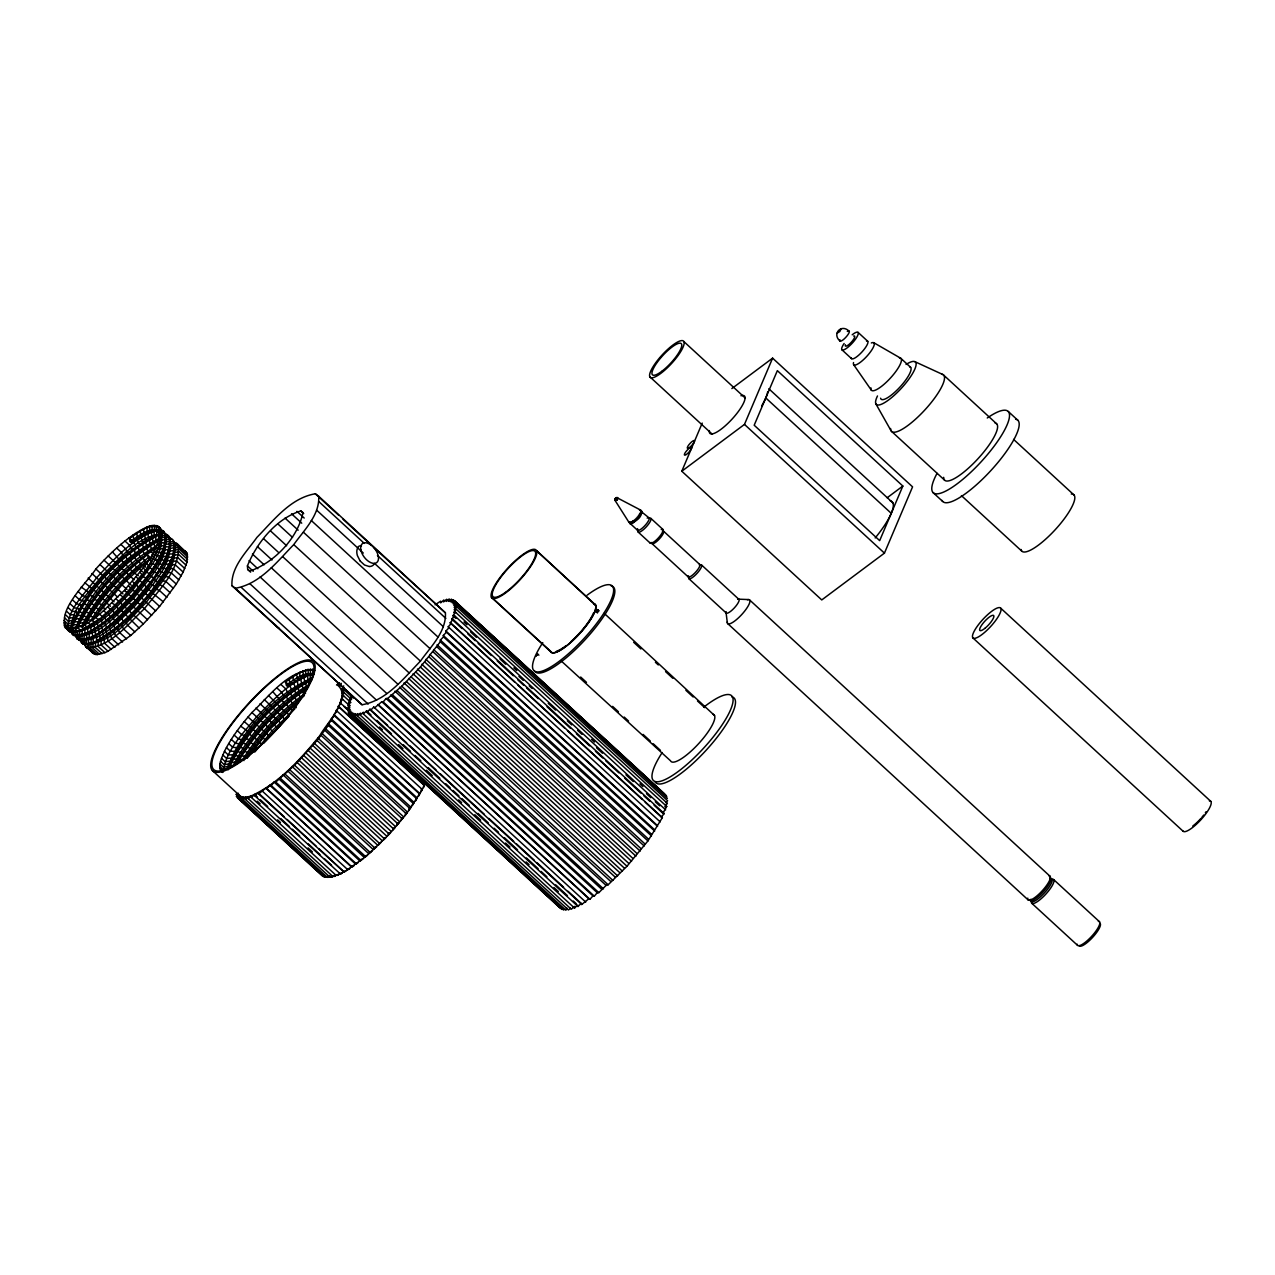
<?xml version="1.0" encoding="UTF-8"?>
<svg xmlns="http://www.w3.org/2000/svg" width="1275" height="1275" viewBox="0 0 1275 1275"><rect width="100%" height="100%" fill="white"/><g stroke="black" fill="none" stroke-linecap="round" stroke-linejoin="round"><path stroke-width="1.5" d="M319.085 848.847L343.772 871.558L341.27 873.614L335.883 875.16L251.43 797.497L251.43 795.823C279.432 782.962 300.693 759.087 319.834 735.611C326.049 723.897 352.585 697.266 337.524 685.089M337.094 875.447L337.094 874.602L332.695 876.323L248.242 798.66L248.513 796.716L251.43 795.823L248.242 798.66M363.359 713.904L363.359 712.231L360.172 715.068L571.312 909.25L574.515 906.413L574.499 908.087L363.359 713.904L366.562 710.908L370.961 714.956M379.01 844.672L379.026 842.95L294.573 765.271L275.751 782.053L274.141 782.117L271.224 785.543L269.87 785.304L266.858 788.699L265.758 788.157L258.666 793.895L344.043 872.116L366.244 856.306L389.305 834.153L406.135 814.279L417.021 797.831L331.357 719.052L334.512 715.801L333.986 714.637L337.078 711.291L336.281 710.414L339.293 707.003L423.762 784.683L423.985 786.468L417.021 797.831M294.573 765.271L317.061 740.472L328.376 725.347L328.408 723.642L331.612 720.487L331.357 719.052M386.086 698.525L387.68 698.461L401.752 686.237L420.383 667.064L440.321 641.755L440.337 640.05L443.541 636.894L443.286 635.46L446.441 632.209L445.915 631.045L449.023 627.698L448.21 626.822L451.223 623.411L662.378 817.61L647.939 840.91L626.997 866.251L608.159 884.77L606.103 885.408L598.836 892.659L597.226 892.707L386.086 698.525L383.169 701.951L381.815 701.712L374.579 707.896L373.75 707.067L370.595 710.303L581.735 904.501L588.843 898.747L589.927 899.289L592.955 895.895L594.309 896.15L597.226 892.707M174.388 542.242L187.106 553.27L187.011 562.148L183.154 572.077L176.301 584.077L159.598 606.422L143.326 623.953L130.703 635.508L108.024 651.222L104.917 652.641L97.952 646.282L98.223 642.552L96.549 640.735L96.677 637.07L95.482 635.97C89.919 638.201 78.333 645.054 75.703 635.842L77.44 639.142M157.463 541.508L157.335 545.174C125.603 564.283 98.558 592.827 81.759 625.898L77.632 625.961C94.159 589.863 124.121 557.605 159.805 539.915L158.61 538.815L159.024 535.038C121.029 554.147 88.421 588.636 71.958 627.89L75.655 627.093L76.851 628.192L78.476 622.885L77.281 621.786L73.169 621.849C89.76 585.623 119.85 553.366 155.662 535.596L155.869 539.755L157.463 541.508C124.105 561.59 95.721 591.632 78.11 626.408M157.813 526.033C165.352 530.99 160.411 541.253 158.435 547.947C152.203 563.215 142.162 576.571 131.596 589.114C114.495 606.31 95.641 630.679 69.695 631.794C50.873 615.172 87.082 583.026 95.848 568.985C108.04 555.422 121.316 542.608 136.632 532.615C142.975 529.348 151.55 522.463 158.69 526.878L157.877 530.639C171.918 547.82 141.748 576.22 132.791 590.213C116.392 606.31 98.956 630.169 74.476 631.683L73.679 635.46C97.49 634.599 114.702 611.586 130.99 596.413C145.079 578.005 166.818 557.828 164.969 532.934L161.272 534.034C152.586 523.467 138.322 536.488 130.05 541.572L131.245 542.672L133.461 542.018L151.199 531.484L152.873 541.062L154.068 542.162L156.984 541.078C123.627 561.143 95.227 591.186 77.632 625.961M160.746 534.161C136.409 536.791 119.515 559.263 102.701 575.009C90.461 590.883 71.559 607.283 71.4 628.591L73.36 630.87L72.5 634.599C80.5 639.843 90.286 631.571 97.522 628.081C110.511 619.618 121.874 608.908 132.281 597.497C145.302 579.95 171.583 555.167 163.997 531.548L160.347 532.695C150.259 527.308 139.469 537.715 131.245 542.672M77.552 636.48L77.695 632.225L76.5 631.125L78.588 630.838L79.783 631.922L79.257 635.731L85.441 634.281L86.636 635.38L86.7 639.588C112.025 630.057 130.847 608.908 147.693 588.572C157.319 573.559 175.552 554.418 168.459 535.643L164.81 536.807C169.942 560.41 146.338 580.97 133.477 598.597C117.969 613.052 101.586 634.902 78.938 635.795L78.62 640.002M96.549 640.735C118.368 628.639 135.947 610.215 151.438 590.931C161.128 576.22 176.667 560.012 173.894 541.142L170.197 542.242C171.631 567.837 149 588.301 134.066 606.9C119.483 619.14 103.052 642.01 82.285 639.078L81.903 643.253L80.166 639.938L80.612 641.564M81.425 642.807C89.457 648.082 99.131 639.604 106.462 636.289C119.436 627.826 130.799 617.132 141.206 605.721C154.243 588.158 180.508 563.375 172.922 539.755L169.926 538.13L171.599 538.751M383.632 840.066L383.743 838.217L299.274 760.538M615.458 500.406C612.08 499.609 621.26 494.174 614.98 500.278C620.813 501.027 614.327 494.429 615.363 500.916L628.989 522.383L637.548 530.32M65.344 627.969C88.214 632.528 108.757 603.744 124.504 590.421C138.146 572.156 163.041 551.613 159.056 526.973M222.647 772.459C216.32 767.04 222.057 757.493 224.448 751.389C231.62 737.157 241.469 724.487 251.908 712.534C269.519 696.023 287.895 670.188 313.857 669.598M630.312 522.033A8.479 2.199 -47.4 0 0 630.137 522.734L630.137 523.292M634.504 521.937L633.803 520.407C622.168 528.503 640.592 520.152 640.942 514.67A8.479 2.199 -47.4 0 0 641.835 512.853L640.48 510L617.291 497.856L615.65 498.127L616.638 500.278L616.08 498.031L617.546 498.031L614.837 499.322M388.206 835.316L388.381 833.324L303.912 755.645M423.459 787.488L423.762 784.683L423.985 786.468M392.668 830.439L392.907 828.32L308.454 750.656M421.212 791.743L421.547 788.97L422.344 789.639M78.11 591.504L82.397 595.489L86.62 597.21L86.859 599.601L91.083 601.306L91.322 603.697L95.561 605.418L95.8 607.808L100.024 609.514L96.82 615.713L100.024 609.514C114.686 590.484 130.974 571.248 151.311 558.434L146.848 554.322C120.472 572.571 97.346 597.991 82.955 626.981L81.759 625.898M72.595 629.691L72.101 626.28L74.014 618.773L72.818 617.674L69.185 618.184L65.455 614.725M75.368 629.292C89.377 590.596 122.288 557.526 158.61 538.815M302.685 670.825L304.47 680.499L305.665 681.599L311.722 679.113C275.272 697.919 242.234 730.973 228.177 769.813L226.982 768.713C241.549 729.714 274.715 694.684 312.694 677.678M397.019 825.483L397.306 823.252L312.853 745.588M418.614 796.206L418.965 793.464L334.512 715.801M157.829 535.245L155.343 535.803L154.148 534.703L154.084 530.496L157.176 530.352L156.634 534.145L157.829 535.245L161.941 535.261M401.195 820.494L401.529 818.152L317.061 740.472M415.682 800.843L416.064 798.166L331.612 720.487M334.034 876.483L334.178 875.511L329.827 877.057L245.358 799.377L245.916 797.194L248.513 796.716L245.358 799.377M360.172 715.068L360.458 713.123L357.303 715.785L568.443 909.968L570.547 908.198M405.179 815.49L405.546 813.052L321.077 735.372M412.447 805.625L412.845 803.027L328.376 725.347M408.94 810.518L409.323 807.999L324.87 730.32M186.086 565.176L177.799 557.605L174.165 558.115L172.97 557.016L174.516 542.927L170.802 543.931L168.507 552.904L169.703 554.003L173.814 553.94C158.642 590.038 130.337 620.861 97.028 641.182M159.487 530.161L158.833 533.954L160.028 535.054M75.926 632.145L75.687 636.384M83.082 644.114L83.401 639.907M173.464 545.254L174.659 546.353L178.357 545.254C180.205 570.148 158.482 590.309 144.378 608.733C128.09 623.905 110.877 646.919 87.067 647.78L87.863 644.002C112.359 642.488 129.779 618.614 146.195 602.517C157.622 586.006 179.122 566.69 173.735 545.015L177.384 543.851L187.106 553.27M614.964 498.892C613.849 502.685 620.463 496.453 615.251 499.003C613.96 500.485 616.08 498.079 617.945 498.238M615.363 500.677C620.989 496.31 612.717 498.302 615.315 500.071M77.823 634.982L76.962 638.695C99.721 642.154 119.946 614.199 135.453 600.525C149.558 582.101 171.28 561.94 169.432 537.046L165.734 538.13L164.539 537.03M159.152 531.595L160.013 527.882C149.43 522.224 138.114 533.141 129.476 538.353L130.05 541.572M357.303 715.785L357.861 713.602L354.769 716.056L565.909 910.254L566.738 907.848M149.095 559.103L147.326 554.768C122.99 573.862 101.108 596.843 85.696 623.794L85.935 620.606L84.74 619.507L81.233 619.682L81.457 616.494L80.261 615.395L76.771 615.57L76.994 612.398L75.799 611.299L72.308 611.474L68.388 607.84M292.692 676.164L293.393 680.085L294.589 681.185L297.171 680.26L297.856 684.197L299.051 685.297L301.649 684.372L303.514 689.393L306.59 688.93C278.603 708.278 254.474 733.794 237.309 763.215L236.815 762.769C252.338 732.057 278.269 706.286 306.924 687.368L305.219 682.252L302.462 683.273L301.267 682.173L300.757 678.141L287.305 686.205L285.042 681.456M187.011 562.148L178.643 554.466L174.962 555.135L173.767 554.035L174.181 550.37L170.483 551.023L168.874 549.382L165.24 549.892L164.045 548.792L166.069 535.149L161.861 535.723L160.666 534.623L160.985 529.268L159.949 528.296M166.212 539.787L165.288 543.134L166.483 544.234L170.675 543.883M175.137 547.995L174.213 551.342L175.408 552.442L179.122 551.661L187.584 559.422M77.504 625.69L76.309 624.591L72.611 625.244L73.026 621.578L71.83 620.479L68.149 621.132L64.531 617.769M247.414 565.909C256.976 542.528 276.213 518.638 300.82 510.924L302.972 512.55C297.824 538.066 274.348 562.626 249.868 571.088L247.701 569.479L247.414 565.909L253.247 571.28M231.938 585.703L235.333 588.253C260.1 584.077 277.073 561.606 293.744 544.632C303.96 530.225 319.754 515.227 318.734 496.31L315.339 493.776C290.588 497.935 273.599 520.407 256.928 537.397C246.728 551.788 230.934 566.785 231.938 585.703L362.02 704.756C386.787 700.597 403.761 678.125 420.431 661.135C430.647 646.728 446.441 631.731 445.421 612.829L318.734 496.31M691.512 448.147L690.859 449.645A5.084 1.323 -47.4 0 1 684.994 455.159A5.084 1.323 -47.4 0 1 687.034 450.362A5.084 1.323 -47.4 0 1 691.512 448.147L691.624 448.051M615.347 499.051L616.431 497.728M242.84 799.648L243.668 797.258L245.916 797.194L242.84 799.648L327.293 877.327L331.596 875.989M354.769 716.056L355.598 713.665L352.601 715.897L563.741 910.079M330.034 877.216L327.293 877.327L329.332 876.037L325.125 877.168L240.656 799.489L241.756 796.875L243.668 797.258L240.656 799.489M72.133 624.798C89.393 587.648 119.866 555.406 155.662 535.596M228.687 768.777C245.932 731.627 276.404 699.385 312.2 679.559M338.433 685.344L339.517 682.731L336.52 684.962M352.601 715.897L353.701 713.283L350.8 715.291L561.94 909.473M617.451 498.461L616.335 497.76M731.85 388.572L772.602 358.147L912.565 486.859L884.436 553.127L821.753 599.935L681.79 471.224L702.222 423.093M681.79 471.224L744.472 424.416L772.602 358.147M902.843 486.046L879.67 540.632L754.194 425.228L777.352 370.642L902.843 486.046L887.161 497.76M325.539 876.515L323.324 876.547L238.871 798.883L240.226 796.078L212.431 770.562M339.963 686.141L341.317 683.352M350.8 715.291L352.155 712.486L349.398 714.239L560.538 908.422M664.403 793.942L453.247 599.76L451.892 602.549L454.665 600.812L665.805 794.994M614.948 499.896C618.056 496.708 613.785 499.816 616.207 500.007M693.759 442.823L694.524 441.23A5.084 1.323 -47.4 0 0 689.934 443.541A5.084 1.323 -47.4 0 0 687.894 448.322A5.084 1.323 -47.4 0 0 693.759 442.823L693.871 442.744M323.93 875.128L324.503 875.734L321.922 875.495L237.469 797.831L238.616 794.118M349.398 714.239L351.007 711.275L348.394 712.757L395.314 755.9M454.665 600.812L453.055 603.76L455.669 602.294L666.809 796.477M85.218 623.347C102.382 593.927 126.528 568.411 154.498 549.063L144.633 554.992L142.864 550.673L140.17 550.896L138.975 549.796L137.923 546.114L135.708 546.784L133.939 542.449L128.998 537.907M236.815 762.769C254.538 732.679 279.257 706.222 308.486 687.066M242.282 801.704L236.465 796.349L238.298 793.241L235.859 794.437M341.891 688.978L343.724 685.886M348.394 712.757L350.227 709.649L347.788 710.844L349.86 707.625L347.613 708.533L349.876 705.218L347.836 705.84L350.306 702.445L348.489 702.78L351.119 699.337L349.541 699.369L352.314 695.911L350.992 695.64M455.669 602.294L453.82 605.386L456.259 604.191L667.399 798.373M93.123 619.937L97.203 613.546L92.836 612.048L92.724 609.45L88.373 607.936L88.262 605.338L83.911 603.84L83.799 601.226L79.433 599.728L75.241 595.823M226.424 747.58L230.44 751.278L233.835 751.294L235.03 752.393L234.903 755.39L239.509 756.489L239.365 759.486L242.776 759.502C259.016 733.587 280.532 710.733 305.602 693.186M244.72 759.358C260.068 735.133 280.197 713.873 303.179 696.74M344.33 687.783L342.258 691.002L344.505 690.094L353.239 698.126M456.259 604.191L454.203 607.41L456.434 606.502L667.59 800.684L666.076 802.899M246.633 757.86L269.503 728.71L298.892 700.963L269.981 729.157L247.111 758.306M344.505 690.094L342.242 693.409L344.282 692.787L351.565 699.481M456.434 606.502L454.171 609.817L456.211 609.195L667.351 803.377L664.897 806.772L666.713 806.453L455.573 612.255L453.757 612.59L456.211 609.195M614.869 498.939L616.048 497.776L617.212 498.429L616.542 499.003M617.164 498.939L617.1 498.047L617.482 499.322M344.282 692.787L341.827 696.182L343.628 695.847L350.912 702.557M99.769 611.474L122.002 584.89L147.278 561.542L145.254 562.052L142.816 557.43L140.792 557.956L138.353 553.334L136.329 553.844L135.134 552.744L134.369 549.668L130.672 548.633L129.907 545.557L124.966 541.014M294.86 708.836L272.165 730.862L254.888 751.947L251.86 751.342L251.621 748.951L247.398 747.23L247.159 744.839L242.441 742.688L242.696 740.727L241.501 739.627L238.473 739.022L234.17 735.069M343.628 695.847L341.015 699.29L342.593 699.258L349.86 705.967M455.876 618.391L452.944 615.697L455.573 612.255M666.713 806.453L662.888 813.307L654.091 805.21M342.593 699.258L339.803 702.716L348.41 709.681M462.012 628.559L451.733 619.124L454.522 615.666L665.662 809.864M263.59 743.293L289.329 715.881L286.763 712.247L284.867 711.785L268.499 695.449M424.432 785.512L338.226 706.43L341.142 702.987M514.686 682.173L450.155 622.837L453.071 619.395L664.211 813.593L661.311 817.02L645.182 802.198M423.89 785.225L425.356 783.488M537.683 654.075L536.137 655.892L537.683 654.075L538.879 655.191M595.696 611.41L597.608 612.653L595.696 611.41L597.226 609.609L599.138 610.852M596.397 611.554L597.927 609.737M596.891 612.526L598.437 610.709L597.226 609.609M435.078 604.812L440.688 601.131L440.688 602.82L443.891 599.967L443.604 601.912L446.76 599.25L446.202 601.433L449.278 598.979L448.449 601.37L451.462 599.138L450.362 601.752L453.247 599.76M340.441 873.997L254.904 795.903L258.108 792.779L284.245 816.813M567.997 891.225L581.193 903.369L577.989 906.493L366.849 712.311L370.037 709.187L387.632 725.363M251.43 797.497L254.633 794.5L257.534 797.162M574.499 908.087L577.718 905.091L577.989 906.493M147.9 558.004C125.699 575.264 105.968 596.11 91.163 620.08L87.768 620.064L87.895 617.068L83.305 615.968L83.433 612.956L78.843 611.857L78.97 608.86L74.38 607.745L70.364 604.031M286.11 685.105C294.238 679.942 303.625 671.415 313.937 674.172M238.871 798.883L241.756 796.875L240.226 796.078L237.469 797.831M236.465 796.349L239.588 795.536M72.372 629.356L75.273 632.065L80.978 630.169L82.174 631.268L82.237 635.492C119.005 617.036 148.537 583.233 164.889 545.732L160.762 545.796L159.566 544.696L161.272 538.496L159.869 537.173M92.565 637.07C126.448 616.064 156.347 584.492 170.197 546.704L166.021 546.927L164.826 545.827L165.734 542.608L161.558 542.815L158.929 540.217M308.662 680.276L311.403 679.336L310.207 678.236L310.144 674.029L287.305 686.205M308.582 680.499C274.651 701.266 244.752 731.898 228.209 768.331L229.102 765.112L227.906 764.012L224.225 764.665L220.591 761.318M615.729 499.194L617.323 498.796M221.515 758.29L225.245 761.717L228.894 761.207L230.09 762.307L229.723 765.829L233.357 765.319C250.155 732.248 277.201 703.704 308.933 684.595L307.259 675.017L297.999 679.161L296.246 674.029M88.103 633.245L85.043 634.408L84.835 630.248L83.64 629.149L77.775 631.38L74.938 628.702M92.565 637.357L89.011 638.074L89.298 634.344L87.624 632.528L87.752 628.862L86.557 627.762L80.58 630.312L77.775 627.683M148.123 532.647L151.199 531.484M158.546 534.592L152.586 536.743M310.144 674.029L304.199 676.18M148.059 532.854L145.143 533.954L143.947 532.854L143.517 528.679M152.522 536.966L149.605 538.066L148.41 536.966L146.625 527.276M88.103 632.958L91.019 631.874L92.214 632.974L93.489 642.186L97.028 641.468L91.178 643.7L91.099 639.476L89.903 638.377L83.72 639.827L84.262 636.034L83.066 634.934L80.978 635.221L82.174 636.321L81.52 640.13L85.441 639.333L86.636 640.433L85.999 644.242L89.903 643.445L91.099 644.544L90.461 648.353L97.267 654.569L104.917 652.641M304.119 676.387L301.203 677.487L300.007 676.387L299.577 672.244M156.682 529.906L153.367 531.133L152.171 530.033L152.028 525.587M102.08 653.677L95.147 647.349L95.561 643.588L94.366 642.488L88.66 644.385L82.604 643.668M159.072 531.739L162.658 530.528L163.997 531.548M617.403 498.302L617.546 498.031M298.892 700.963L296.868 701.473L294.907 697.298L292.405 697.377L290.445 693.202L287.927 693.265L285.983 689.09L281.026 684.563M640.672 511.132L649.087 517.889M226.982 768.713L223.253 769.622L219.81 766.45M371.981 851.27L369.543 851.843L285.09 774.164M367.359 855.334L364.841 855.923L280.373 778.26M362.801 859.127L360.203 859.733L275.751 782.053M376.635 846.967L374.276 847.508L289.823 769.829M157.176 530.352C132.17 538.193 114.128 559.422 96.549 577.766C85.728 593.337 65.057 610.454 68.515 630.934L72.165 629.77L73.281 630.583M312.263 669.056L313.076 669.789L312.343 673.582L313.538 674.682L306.94 675.224L305.745 674.124L305.522 669.789M313.236 673.869C290.062 680.882 273.169 700.214 256.594 716.837C243.429 733.173 225.898 749.827 223.332 771.598M358.355 862.617L355.693 863.223L271.224 785.543M381.273 842.456L379.026 842.95L380.141 843.588M354.02 865.789L351.31 866.378L266.858 788.699M165.718 539.341L162.005 540.122L160.809 539.038L161.606 531.053L160.491 529.986M174.659 547.549L170.946 548.346L169.75 547.246M385.863 837.771L383.743 838.217L384.763 838.934M347.9 869.853L347.119 869.168L349.86 868.61M390.389 832.957L388.381 833.324L389.305 834.153M345.907 871.064L343.118 871.574L344.951 871.638M342.162 873.136L339.373 873.582L341.27 873.614M394.804 828.033L392.907 828.32L393.752 829.244M323.324 876.547L325.205 876.276M338.688 874.793L335.883 875.16L337.859 875.16M399.075 823.06L397.306 823.252L398.055 824.272M335.484 876.021L332.695 876.323L334.719 876.308M332.6 876.833L329.827 877.057L331.914 877.009M403.155 818.056L401.529 818.152L402.199 819.267M327.308 877.12L325.125 877.168L327.818 877.152M452.944 615.697L454.522 615.666M321.922 875.495L324.169 875.495M407.044 813.067L405.546 813.052L406.135 814.279M738.305 599.154L748.473 599.569M89.903 643.445L88.118 643.365L89.314 644.465L88.597 648.258L95.338 654.41L97.267 654.569M347.119 869.168L348.856 869.279M848.895 330.958C841.102 323.659 831.906 333.875 839.858 340.935M410.678 808.127L409.323 807.999L409.849 809.322M352.984 866.554L351.31 866.378L351.98 867.207M357.271 863.462L355.693 863.223L356.219 864.211M369.16 566.498L364.507 565L360.124 560.984M361.702 860.035L360.203 859.733L360.618 860.864M451.733 619.124L453.071 619.395M662.888 813.307L664.211 813.593M414.056 803.282L412.845 803.027L413.291 804.445M366.244 856.306L364.841 855.923L365.128 857.214M257.948 747.819L255.08 746.991L254.681 744.807L250.123 742.433L249.023 739.612L246.155 738.767L244.561 735.5L241.676 734.671L237.293 730.639M841.086 328.791L839.858 331.468L837.006 333.269M84.628 644.05L85.887 646.903L95.338 654.41M370.85 852.306L369.543 851.843L369.718 853.278M417.148 798.564L416.064 798.166L416.447 799.68M167.121 534.639L165.463 534.034L168.459 535.643M314.75 670.395C303.912 667.51 294.063 676.467 285.536 681.886L290.015 685.982L291.768 690.317L294.477 690.094L296.23 694.413L298.94 694.19L300.693 698.525M617.1 498.047L616.877 500.039M261.248 743.612L258.522 742.56L257.964 740.6L249.119 733.906L247.844 731.292L240.656 726.128M375.488 848.05L374.276 847.508L374.356 849.086M914.94 361.702L942.942 374.579M450.155 622.837L451.223 623.411M661.311 817.02L662.378 817.61M338.226 706.43L339.293 707.003M419.921 794.006L418.965 793.464L419.3 795.074M873.742 342.688L900.564 358.147M628.91 521.921L630.137 522.734M639.46 510.016L640.974 511.052M85.887 646.903L87.067 647.78M445.421 612.829L373.591 547.342M184.955 551.007L186.214 551.947M176.062 542.847L177.384 543.851M640.05 509.92L641.5 511.036M288.947 678.651L289.823 682.444L291.019 683.543L293.425 682.747L295.481 687.639L297.888 686.842L298.748 690.652L299.944 691.751L302.35 690.954L304.406 695.863M308.072 669.152L308.231 673.567L309.427 674.666M310.335 668.897L310.447 673.391L311.642 674.491M126.576 638.903L119.499 632.448L117.539 628.272L115.037 628.336L113.077 624.16L110.558 624.24L108.614 620.064L106.096 620.128L104.152 615.952L83.64 628.862L80.867 626.264M122.543 642.01L115.467 635.556L113.714 631.237L111.005 631.46L109.252 627.125L106.542 627.348L104.789 623.029L102.08 623.252L101.506 620.017L100.311 618.917L98.095 619.586L95.402 617.036M118.655 644.815L111.578 638.377L110.001 633.914L107.116 634.265L105.538 629.802L102.653 630.169L101.076 625.706L98.191 626.057L96.613 621.594L94.207 622.391L91.513 619.841M114.909 647.302L107.849 640.863L107.658 637.388L106.462 636.289L103.387 636.767L103.195 633.277L102 632.177L98.924 632.655L98.717 629.181L97.522 628.081L94.462 628.543L94.254 625.069L93.059 623.969L90.477 624.893L87.768 622.327M111.355 649.437L104.327 643.03L104.295 639.444L103.1 638.345L99.864 638.918L99.832 635.348L98.637 634.249L95.386 634.822L95.37 631.237L94.175 630.137L90.923 630.711L90.892 627.141L89.696 626.041L86.939 627.045L84.214 624.479M560.92 660.689L670.538 760.808A31.732 8.208 -47.4 0 0 699.13 743.102A31.732 8.208 -47.4 0 0 712.805 714.207M127.038 589.496L99.896 564.522M151.661 615.379L124.504 590.421M123.006 593.943L95.848 568.985M147.518 619.73L120.376 594.772M117.794 597.274L91.943 573.495M143.326 623.953L116.184 598.995M114.017 601.816L88.182 578.037M139.102 628.017L120.472 609.641L118.575 609.179L116.009 605.545L111.961 603.043M110.431 606.326L106.447 602.692L106.367 601.178L102.462 599.027L101.904 597.067L98 594.931L97.442 592.971L84.612 582.579M134.879 631.874L127.771 625.387L125.412 621.562L123.308 621.276L120.95 617.451L118.846 617.18L116.487 613.355L114.383 613.068L112.025 609.243L110.399 609.402L102.127 616.462L99.434 613.928M105.697 609.577L102.988 607.123L103.084 605.386L99.004 603.457L98.621 601.274L94.541 599.346L94.159 597.178L90.079 595.25L89.696 593.066L81.233 587.074M130.703 635.508L123.611 629.053L121.444 625.037L119.149 624.941L116.981 620.941L114.67 620.829L112.519 616.829L110.208 616.733L108.056 612.717L106.223 613.068L103.546 610.55M108.024 651.222L101.012 644.831L101.139 641.182L99.944 640.082L88.182 643.939L88.724 640.146L87.529 639.046M99.53 654.314L92.645 648.051L93.187 644.242L91.991 643.142M85.074 645.66L93.744 653.868M179.52 546.943L183.361 550.465M187.632 554.96L178.978 547.023L175.265 548.043L174.069 546.943M187.792 557.016L179.233 549.174L175.504 550.083L174.308 548.983L174.771 545.062L171.041 545.971L169.846 544.871M184.795 568.507L176.603 561L173.033 561.351L171.838 560.251L172.619 557.35L168.571 557.255L167.376 556.155L168.157 553.238L164.108 553.143L162.913 552.043L163.216 548.696L159.63 549.047L158.435 547.947L161.75 535.675L160.443 534.448M183.154 572.077L175.073 564.682L171.567 564.857L170.372 563.757L170.595 560.57L167.105 560.745L165.909 559.645L166.132 556.458L162.642 556.633L161.447 555.533L161.67 552.362L158.18 552.537L156.984 551.438L159.232 545.031L157.638 543.533M181.178 575.886L173.193 568.57L169.798 568.57L168.603 567.471L168.73 564.474L164.124 563.359L164.268 560.363L159.662 559.247L159.805 556.251L155.199 555.151L157.686 548.696L156.012 547.118M178.898 579.902L170.993 572.666L167.71 572.475L166.515 571.375L166.531 568.57L163.248 568.363L162.053 567.263L162.068 564.458L157.59 563.152L157.606 560.347L153.127 559.056L155.821 552.601L154.036 550.928M176.301 584.077L168.507 576.938L165.336 576.539L164.045 572.826L159.678 571.327L160.06 569.176L155.215 567.216L155.104 564.618L150.753 563.12L153.622 556.697L151.741 554.928M173.432 588.397L165.718 581.336L162.69 580.731L161.256 577.24L157.032 575.519L156.793 573.128L152.57 571.423L152.331 569.033L148.107 567.311L151.135 560.952L149.159 559.119M276.898 687.958L281.839 692.468L283.99 696.485L286.301 696.58L288.469 700.581L290.764 700.676L292.931 704.692L295.226 704.788L296.198 707.689M170.308 592.827L162.674 585.847L159.805 585.018L158.69 582.197L155.343 580.922L154.227 578.085L149.685 575.71L149.287 573.543L145.207 571.614L148.346 565.367L146.29 563.438M142.593 571.885L138.943 568.538L137.317 568.714L134.959 564.873L132.855 564.602L130.496 560.777L127.197 559.39L125.54 556.219L122.735 555.294L121.555 552.569L116.663 548.043M272.723 691.592L279.99 699.927L282.094 700.198L284.452 704.023L286.556 704.31L288.915 708.135L291.019 708.406L292.182 711.131M166.945 597.337L159.391 590.437L156.682 589.385L154.928 586.325L151.024 584.173L150.944 582.659L146.561 580.077L146.003 578.117L142.099 575.965L145.302 569.877L143.151 567.869M138.353 575.742L133.269 572.347L121.284 560.06L118.687 558.944L112.439 551.9M163.359 601.88L153.351 593.783L136.218 576.906M134.13 579.79L108.216 555.948M159.598 606.422L132.457 581.448M131.166 585.145L104.024 560.171M155.693 610.932L128.552 585.974M1008.27 411.474L1017.928 420.352M943.643 375.089L996.731 423.906M1013.577 439.397L1073.948 494.923M900.963 358.434L910.605 367.312M858.059 332.377L867.717 341.254M841.914 349.78L851.557 358.657M891.48 431.317L944.568 480.133M961.414 495.624L1021.785 551.135M933.029 492.564L942.687 501.442M768.825 388.763L892.851 502.828M1000.604 608.063A20.368 5.275 -47.4 0 1 982.977 633.755A20.368 5.275 -47.4 0 1 976.666 627.141A20.368 5.275 -47.4 0 1 1000.604 608.063L1210.788 801.353M765.781 397.943L891.257 513.331M683.926 341.636A24.607 6.359 -47.4 0 1 660.864 373.336A24.607 6.359 -47.4 0 1 655.812 362.642A24.607 6.359 -47.4 0 1 683.926 341.636L744.998 397.816M744.472 424.416L884.436 553.127M972.905 637.914L1183.072 831.204M649.804 376.762L712.342 434.281M749.604 599.951L1050.026 876.244M1053.644 879.575L1099.496 921.745M650.872 518.367L662.936 529.46M701.537 564.968L738.942 599.377M663.558 531.197L699.768 564.49M652.019 543.628L688.213 576.922M638.169 532.058L650.234 543.15M688.851 578.659L726.256 613.052M727.674 623.571L1028.096 899.879M1031.714 903.21L1077.566 945.365M595.664 605.051L536.536 550.673A32.576 8.431 -47.4 0 0 499.322 578.467A32.576 8.431 -47.4 0 0 506.016 592.636A32.576 8.431 -47.4 0 0 536.536 550.673L595.473 605.242M633.659 642.281L640.911 648.943M655.414 662.299L658.314 664.96M665.582 671.638L672.833 678.3M685.886 690.317L693.138 696.979M697.489 700.979L704.74 707.657M580.683 677.025L586.484 682.364M612.606 706.382L618.407 711.721M624.208 717.06L628.559 721.06M643.078 734.4L650.33 741.062M653.23 743.739L660.482 750.401M460.259 607.235L463.192 609.928M470.523 616.67L479.32 624.766M489.584 634.201L495.449 639.604M499.848 643.636L504.247 647.684M508.645 651.732L511.578 654.426M518.909 661.167L530.639 671.957M537.97 678.698L543.835 684.101M548.234 688.149L555.565 694.891M567.295 705.681L580.492 717.809M587.823 724.551L590.755 727.244M596.62 732.647L606.884 742.082M617.148 751.517L623.013 756.92M625.945 759.613L631.81 765.016M646.473 778.499L656.737 787.934M464.02 622.025L466.953 624.718M513.873 667.877L516.805 670.57M591.584 739.341L594.517 742.05M639.97 783.854L642.903 786.548M470.539 631.874L476.404 637.277M499.864 658.84L505.729 664.243M518.925 676.372L523.324 680.42M529.189 685.822L532.121 688.516M548.25 703.354L555.581 710.095M567.311 720.885L571.71 724.917M577.575 730.32L581.974 734.368M596.636 747.851L602.501 753.238M625.961 774.817L633.293 781.559M646.489 793.703L650.887 797.736M655.286 801.784L659.685 805.832M315.339 493.776L338.64 515.196M343.007 519.212L370.674 544.664M467.877 633.962L475.208 640.703M478.141 643.397L491.337 655.525M497.202 660.928L513.331 675.766M517.73 679.798L523.595 685.201M526.527 687.894L538.257 698.684M547.055 706.78L570.515 728.344M576.38 733.747L589.576 745.875M595.441 751.278L602.772 758.019M605.705 760.713L618.901 772.857M624.766 778.244L640.895 793.082M643.827 795.775L649.692 801.178M319.18 501.904L364.331 543.421M377.432 555.47L445.868 618.423M517.618 684.866L564.538 728.025M567.471 730.718L642.249 799.489M448.21 626.822L660.163 821.881M316.646 510.159L363.295 553.063M443.333 626.678L374.563 563.423A12.033 8.001 56.4 0 1 369.304 566.514M445.915 631.045L657.071 825.228M446.441 632.209L657.597 826.391M443.286 635.46L654.442 829.642M443.541 636.894L654.681 831.077M300.82 510.924L303.721 513.602M311.291 520.519L437.978 637.038M440.337 640.05L651.493 834.233M440.321 641.755L651.461 835.938M296.916 511.355L304.199 518.048M437.102 644.768L648.258 838.95M436.799 646.728L647.939 840.91M291.545 513.809L301.745 523.18M433.612 649.581L644.752 843.763M303.482 532.281L430.169 648.784M433.022 651.78L644.162 845.962M285.058 518.112L298.175 530.177M429.866 654.457L641.006 848.64M429.006 656.88L640.146 851.062M425.898 659.366L637.054 853.549M277.918 523.977L292.501 537.381M424.782 661.996L635.922 856.178M293.744 544.632L420.431 661.135M421.77 664.243L632.91 858.426M420.383 667.064L631.539 861.247M270.603 530.99L286.636 545.748M417.483 669.088L628.623 863.271M415.857 672.053L626.997 866.251M413.068 673.822L624.224 868.02M263.606 538.703L278.189 552.107M282.763 556.729L409.466 673.232M411.203 676.945L622.359 871.128M408.59 678.443L619.73 872.642M406.502 681.679L617.642 875.877M257.423 546.577L272.005 559.98M404.048 682.922L615.188 877.104M401.752 686.237L612.908 880.419M271.288 567.758L397.975 684.277M399.489 687.177L610.645 881.376M252.45 554.051L264.116 564.793M397.019 690.572L608.159 884.77M394.963 691.225L606.103 885.408M249.039 560.649L257.821 568.73M392.317 694.668L603.457 888.85M390.469 695.018L601.625 889.201M260.068 576.969L386.755 693.472M247.701 569.479L250.617 572.156M387.68 698.461L598.836 892.659M383.169 701.951L594.309 896.15M381.815 701.712L592.955 895.895M249.9 583.727L376.587 700.23M378.787 705.107L589.927 899.289M377.687 704.565L588.843 898.747M373.75 707.067L585.735 902.094M241.469 587.568L368.156 704.087M390.564 728.057L406.693 742.895M409.626 745.588L436.018 769.861M440.417 773.909L484.404 814.358M488.803 818.407L513.729 841.341M516.662 844.034L534.273 860.211M537.205 862.904L563.598 887.177M235.333 588.253L362.02 704.756M376.826 720.343L391.489 733.826M403.219 744.616L410.55 751.357M414.949 755.406L420.814 760.793M428.145 767.55L439.875 778.324M445.74 783.727L450.139 787.775M453.071 790.468L458.936 795.855M461.869 798.564L469.2 805.306M477.998 813.386L488.261 822.837M494.126 828.224L498.525 832.272M504.39 837.659L517.586 849.803M526.4 857.9L538.13 868.673M541.062 871.383L546.927 876.77M555.725 884.866L567.455 895.656M573.32 901.043L576.252 903.736M379.488 727.053L382.42 729.762M398.549 744.584L402.948 748.632M426.408 770.212L432.273 775.598M458.665 799.871L461.598 802.581M474.794 814.709L480.659 820.112M505.585 843.03L509.984 847.078M526.113 861.916L529.045 864.609M553.972 887.528L558.37 891.576M162.658 530.528L161.479 530.368M170.531 539.261L166.324 539.819L165.128 538.719M170.786 541.397L166.579 541.859L165.383 540.759L165.83 536.855L162.116 537.763L160.921 536.663L161.861 533.189L160.65 532.042M157.478 531.149L156.283 530.049L156.203 525.491M155.566 530.958L154.371 529.858L154.275 525.348M344.17 706.717L347.071 709.394M385.927 745.907L388.859 748.6M463.638 817.371L466.57 820.08M512.024 861.884L516.423 865.932M542.815 890.205L545.748 892.898M398.246 758.593L443.7 800.397M448.099 804.445L492.086 844.911M495.019 847.604L521.411 871.877M525.81 875.925L559.534 906.939M150.88 531.707L149.685 530.607L149.462 526.24M336.281 710.414L421.945 789.193M333.986 714.637L419.65 793.417M153.398 553.972L150.753 551.533L148.346 552.33L146.29 547.421L143.884 548.218L141.828 543.309L139.421 544.122L138.226 543.023L137.365 539.213L134.959 540.01L133.763 538.911L132.887 535.102M328.408 723.642L414.072 802.421M325.173 728.36L410.837 807.139M145.573 567.136L143.151 564.921L141.318 565.271L138.688 560.809L136.855 561.159L134.226 556.713L131.197 555.948L129.747 552.601L126.735 551.852L125.779 548.935L120.854 544.393M321.667 733.173L407.331 811.952M317.921 738.05L403.585 816.829M313.969 742.958L399.633 821.738M264.276 699.513L285.281 719.706M309.841 747.835L395.505 826.614M260.084 703.736L281.249 723.69M305.554 752.68L391.218 831.459M255.94 708.087L277.265 727.786M251.908 712.534L273.36 731.962M301.139 757.414L386.803 836.209M269.567 736.201L248.003 717.044M296.645 762.036L382.325 840.831M265.917 740.456L244.242 721.586M292.118 766.514L377.782 845.293M287.56 770.769L373.224 849.564M283.018 774.817L368.682 853.613M278.54 778.611L364.204 857.39M231.301 739.388L235.508 743.261L238.68 743.66L239.875 744.759L239.493 746.927L244.338 748.871L243.955 751.023L248.8 752.967L248.896 755.581M274.141 782.117L359.821 860.896M94.637 617.451L90.158 616.144L90.174 613.339L85.68 612.032L85.712 609.227L81.218 607.936L81.249 605.131L76.755 603.824L72.643 600.015M246.234 756.872L241.756 755.565L241.772 752.76L237.293 751.469L237.309 748.664L236.114 747.564L232.831 747.357L228.703 743.564M242.776 759.502L243.971 760.601M269.87 785.304L355.534 864.083M265.758 788.157L351.422 866.936M224.448 751.389L228.368 754.991L231.875 754.816L233.07 755.916L232.831 759.103L236.337 758.928L237.532 760.028L235.875 763.342L234.68 762.243L231.11 762.593L231.412 759.231L230.217 758.131L226.647 758.482L222.806 754.959M84.278 623.921L83.082 622.822L79.496 623.172L79.815 619.809L78.62 618.71L75.034 619.06L75.353 615.713L74.157 614.614L70.571 614.964L66.746 611.41M261.821 790.659L347.485 869.438M287.146 819.474L316.184 846.186M72.388 624.081L71.193 622.981L67.479 623.778L63.957 620.495M228.464 767.614L227.269 766.514L223.555 767.311L220.017 764.044M72.101 626.28L70.906 625.18L67.192 626.089L63.75 622.901M260.435 799.839L267.702 806.517M280.771 818.534L289.473 826.551M292.389 829.212L299.641 835.89M308.359 843.907L319.977 854.585M324.328 858.585L331.58 865.263M72.181 628.161L70.986 627.061L67.256 628.065L63.909 624.957M79.193 635.141L80.389 636.241L79.656 640.05L83.656 639.253L84.851 640.353L84.612 644.592M73.36 630.87L71.4 628.591L67.703 629.691L64.451 626.647M257.231 801.162L260.132 803.824M277.567 819.857L280.468 822.518M308.056 847.891L312.407 851.907M71.687 633.34L71.241 631.731L72.5 634.599M262.076 818.55L266.443 822.566M294.111 848.003L297.027 850.68M245.198 804.382L272.866 829.818M277.233 833.834L303.45 857.948M306.351 860.625L320.918 874.012M219.969 768.506L222.201 770.562M220.495 770.196L222.679 772.204M604.175 613.307L714.526 715.498M136.632 532.615L137.333 536.552L138.529 537.652L141.111 536.743L141.796 540.664L142.991 541.763L145.573 540.839L146.258 544.76L147.454 545.859L150.036 544.951L151.916 549.971L155.327 547.947L153.622 542.831L150.864 543.851L149.669 542.752L149.637 539.166L146.386 539.739L145.191 538.64L144.681 534.623L141.923 535.627L140.728 534.528L140.186 530.464M139.788 572.363L142.019 574.451L122.926 597.162L110.399 609.402L107.737 606.9M70.125 629.595L73.089 632.368M68.181 629.452L71.209 632.273M66.587 628.91L69.695 631.794M640.751 510.271L642.026 511.594M629.691 522.75L630.663 523.85M640.831 510.733L642.01 512.152M630.28 522.638L631.173 523.834M640.735 511.371L641.835 512.853M853.708 364.777L871.415 390.277M91.593 651.621L92.485 652.928M631.013 522.336L631.842 523.627M360.028 560.809L357.367 555.533A12.033 8.001 56.4 0 1 357.669 547.883A12.033 5.546 50.6 0 1 361.463 545.891M640.018 513.06L640.942 514.67M875.845 403.824L890.97 430.583M631.858 521.857L632.623 523.228M639.428 514.08L640.273 515.722M632.798 521.204L633.532 522.654M581.193 903.369L581.735 904.501M370.037 709.187L370.595 710.303M258.108 792.779L258.666 793.895M638.679 515.148L639.476 516.821M637.835 516.263L638.568 517.937M634.838 519.483L635.524 521.061M636.878 517.379L637.596 519.037M635.874 518.463L636.56 520.088M366.562 710.908L366.849 712.311M254.633 794.5L254.904 795.903M421.547 788.97L421.818 790.659M726.065 612.653L727.34 622.869M1073.263 494.397A38.346 9.929 -47.4 0 1 1053.58 531.452A38.346 9.929 -47.4 0 1 1021.004 549.461M1071.287 494.015A38.346 9.929 -47.4 0 1 1072.371 494.094M906.063 364.443A28.847 7.475 -47.4 0 1 913.649 371.583A28.847 7.475 -47.4 0 1 886.651 401.338A28.847 7.475 -47.4 0 1 877.487 395.951M1015.633 419.156A55.319 14.328 -47.4 0 1 991.823 469.519A55.319 14.328 -47.4 0 1 941.954 500.39M866.506 341.015A11.873 3.076 -47.4 0 1 862.107 351.804A11.873 3.076 -47.4 0 1 851.286 357.781M871.319 342.959A14.933 3.873 -47.4 0 1 866.968 356.155A14.933 3.873 -47.4 0 1 853.533 362.562M987.264 417.993A55.319 14.328 -47.4 0 1 1005.322 428.639A55.319 14.328 -47.4 0 1 952.027 487.417A55.319 14.328 -47.4 0 1 937.061 473.344M995.137 423.093A38.346 9.929 -47.4 0 1 976.363 460.45A38.346 9.929 -47.4 0 1 943.675 477.312M942.05 374.276A38.346 9.929 -47.4 0 1 923.275 411.634A38.346 9.929 -47.4 0 1 890.587 428.496M909.712 366.849A21.723 5.626 -47.4 0 1 899.72 387.313A21.723 5.626 -47.4 0 1 880.611 398.214M899.449 357.924A21.723 5.626 -47.4 0 1 889.424 379.137A21.723 5.626 -47.4 0 1 870.984 387.919M847.317 331.452A6.789 1.753 -47.4 0 1 848.752 333.349A6.789 1.753 -47.4 0 1 842.775 340.074A6.789 1.753 -47.4 0 1 839.954 339.756M853.66 336.026A6.789 1.753 -47.4 0 1 850.999 342.577A6.789 1.753 -47.4 0 1 845.389 344.744M852.194 334.783A11.873 3.076 -47.4 0 1 857.533 335.835A11.873 3.076 -47.4 0 1 845.166 349.191A11.873 3.076 -47.4 0 1 844.114 343.501M1206.038 811.761A16.973 4.383 -47.4 0 1 1205.321 812.828M1203.727 815.028A16.973 4.383 -47.4 0 1 1201.927 817.259M1200.954 818.375A16.973 4.383 -47.4 0 1 1192.794 826.025M1209.369 800.875A20.368 5.275 -47.4 0 1 1201.767 818.789A20.368 5.275 -47.4 0 1 1182.817 830.822M593.72 603.936A32.305 8.351 -47.4 0 1 579.806 633.324A32.305 8.351 -47.4 0 1 550.688 651.35L491.369 597.178L550.497 651.557A32.576 8.431 -47.4 0 0 579.87 633.372A32.576 8.431 -47.4 0 0 593.895 603.712M593.449 613.084A30.887 7.985 -47.4 0 1 571.088 641.5M565.558 646.043A30.887 7.985 -47.4 0 1 556.378 651.27M731.802 696.851A57.694 14.933 -47.4 0 1 706.956 749.349A57.694 14.933 -47.4 0 1 654.952 781.559M703.72 707.227A57.694 14.933 -47.4 0 1 729.428 712.295A57.694 14.933 -47.4 0 1 670.347 776.778A57.694 14.933 -47.4 0 1 662.235 752.505M611.139 585.878A57.694 14.933 -47.4 0 1 586.293 638.393A57.694 14.933 -47.4 0 1 534.289 670.586M587.153 595.17A57.694 14.933 -47.4 0 1 609.099 604.222A57.694 14.933 -47.4 0 1 550.067 667.415A57.694 14.933 -47.4 0 1 542.783 642.648M279.416 628.543A11.873 6.742 53.2 0 1 275.049 624.511M767.709 391.664A47.51 12.288 -47.4 0 1 761.701 405.801M890.269 500.9A47.51 12.288 -47.4 0 1 875.192 537.938M740.966 395.76A25.452 6.582 -47.4 0 1 732.488 418.646A25.452 6.582 -47.4 0 1 709.362 430.583M1099.847 923.259A15.268 3.953 -47.4 0 1 1092.468 937.539A15.268 3.953 -47.4 0 1 1079.16 945.572M1049.739 878.921A15.268 3.953 -47.4 0 1 1044.209 893.153A15.268 3.953 -47.4 0 1 1030.917 899.21M1051.397 879.399A16.129 4.176 -47.4 0 1 1045.564 894.413A16.129 4.176 -47.4 0 1 1031.523 900.819M1098.381 921.363A16.129 4.176 -47.4 0 1 1091.416 936.583A16.129 4.176 -47.4 0 1 1077.2 944.185M661.247 529.508A9.339 2.422 -47.4 0 1 659.063 537.158A9.339 2.422 -47.4 0 1 650.027 542.465M662.378 531.101A8.479 2.199 -47.4 0 1 659.303 539.006A8.479 2.199 -47.4 0 1 651.923 542.385M647.174 518.096A8.479 2.199 -47.4 0 1 648.385 520.997A8.479 2.199 -47.4 0 1 640.927 529.205A8.479 2.199 -47.4 0 1 637.564 528.695M1050.026 877.646A15.268 3.953 -47.4 0 1 1042.998 892.038A15.268 3.953 -47.4 0 1 1029.562 899.688M1048.911 875.861A16.129 4.176 -47.4 0 1 1041.468 891.608A16.129 4.176 -47.4 0 1 1027.777 898.126M747.357 599.776A16.129 4.176 -47.4 0 1 741.986 614.279A16.129 4.176 -47.4 0 1 727.34 621.833M737.651 599.266A9.339 2.422 -47.4 0 1 734.273 607.968A9.339 2.422 -47.4 0 1 726.144 611.665M699.417 564.299A8.479 2.199 -47.4 0 1 694.748 573.097A8.479 2.199 -47.4 0 1 688.117 575.663M699.433 565.207A9.339 2.422 -47.4 0 1 700.66 568.57A9.339 2.422 -47.4 0 1 692.229 577.671A9.339 2.422 -47.4 0 1 689.042 576.412M649.565 518.272A9.339 2.422 -47.4 0 1 645.915 527.26A9.339 2.422 -47.4 0 1 638.185 530.257M984.858 628.368A10.184 2.63 -47.4 0 0 993.671 615.522A10.184 2.63 -47.4 0 0 981.718 625.053A10.184 2.63 -47.4 0 0 984.858 628.368M506.43 591.664A30.887 7.985 -47.4 0 0 535.373 551.884A30.887 7.985 -47.4 0 0 500.087 578.228A30.887 7.985 -47.4 0 0 506.43 591.664M360.825 549.748A11.873 6.742 53.2 0 0 375.44 563.199A11.873 6.742 53.2 0 0 372.475 546.242A11.873 6.742 53.2 0 0 360.825 549.748M249.183 755.438A74.253 19.205 -47.4 0 0 313.459 661.725A74.253 19.205 -47.4 0 0 226.201 731.276A74.253 19.205 -47.4 0 0 249.183 755.438M249.486 754.577A72.627 18.79 -47.4 0 0 312.343 662.904A72.627 18.79 -47.4 0 0 227.014 730.942A72.627 18.79 -47.4 0 0 249.486 754.577M661.693 371.392A21.213 5.482 -47.4 0 0 681.567 344.059A21.213 5.482 -47.4 0 0 657.342 362.164A21.213 5.482 -47.4 0 0 661.693 371.392"/></g></svg>
